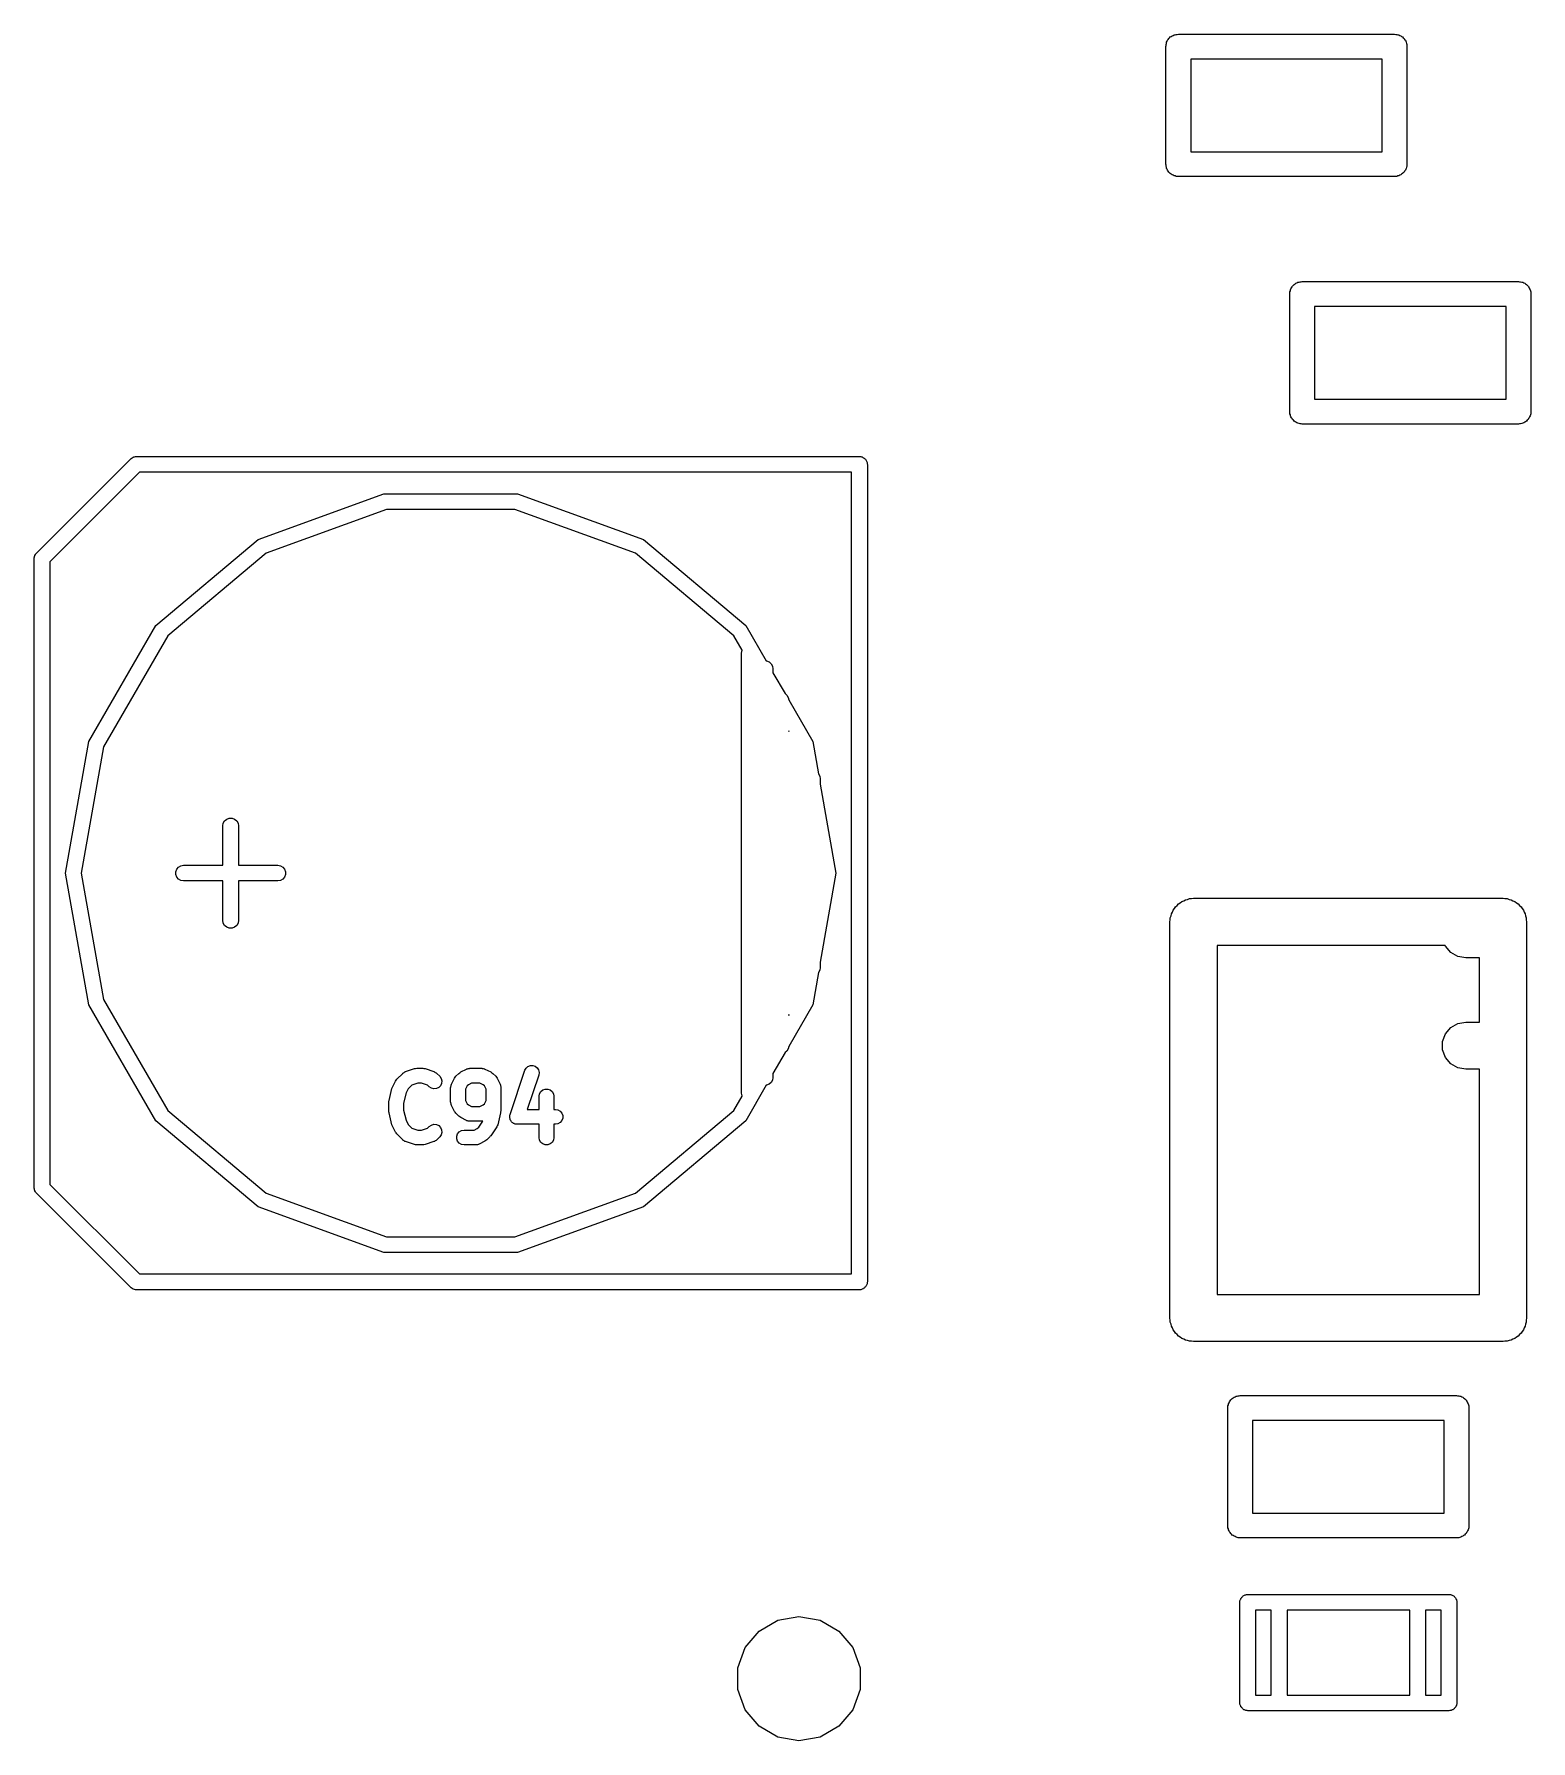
# Model space of a CAD drawing. Extents: x 10 to 287, y -200 to -10.
# Drawn here: x 113.09 to 125.19, y -122.33 to -108.54 of the extents above; entities that cross this region are included whole.
import ezdxf

# ---------------------------------------------------------------- set-up
doc = ezdxf.new("R2010")
doc.units = 0
doc.header["$MEASUREMENT"] = 0
doc.layers.add('BLACK', color=7, linetype='CONTINUOUS')

msp = doc.modelspace()

# ---------------------------------------------------------------- linework, layer by layer
at = {"layer": 'Black'}
for p, q in [((122.236, -108.638), (122.238, -108.63)), ((122.236, -109.588), (122.236, -108.638)), ((122.238, -108.621), (122.241, -108.613)), ((122.238, -108.63), (122.238, -108.621)), ((122.241, -108.613), (122.242, -108.604)), ((122.242, -108.604), (122.247, -108.596)), ((122.247, -108.596), (122.25, -108.588)), ((122.25, -108.588), (122.255, -108.581)), ((122.255, -108.581), (122.26, -108.574)), ((122.26, -108.574), (122.266, -108.568)), ((122.266, -108.568), (122.272, -108.561)), ((122.272, -108.561), (122.28, -108.557)), ((122.28, -108.557), (122.286, -108.551)), ((122.286, -108.551), (122.295, -108.548)), ((122.295, -108.548), (122.302, -108.544)), ((122.302, -108.544), (122.311, -108.543)), ((122.311, -108.543), (122.319, -108.54)), ((122.319, -108.54), (122.328, -108.54)), ((122.328, -108.54), (122.337, -108.538)), ((122.337, -108.538), (124.084, -108.538)), ((124.084, -108.538), (124.093, -108.54)), ((124.093, -108.54), (124.102, -108.54)), ((124.102, -108.54), (124.11, -108.543)), ((124.11, -108.543), (124.118, -108.544)), ((124.118, -108.544), (124.126, -108.548)), ((124.126, -108.548), (124.134, -108.551)), ((124.134, -108.551), (124.141, -108.557)), ((124.141, -108.557), (124.149, -108.561)), ((124.149, -108.561), (124.154, -108.568)), ((124.154, -108.568), (124.161, -108.574)), ((124.161, -108.574), (124.165, -108.581)), ((124.165, -108.581), (124.171, -108.588)), ((124.171, -108.588), (124.174, -108.596)), ((124.174, -108.596), (124.178, -108.604)), ((124.178, -108.604), (124.18, -108.613)), ((124.18, -108.613), (124.183, -108.621)), ((124.183, -108.621), (124.183, -108.63)), ((124.183, -108.63), (124.184, -108.638)), ((124.184, -108.638), (124.184, -109.588)), ((122.437, -108.739), (122.437, -109.488)), ((123.984, -108.739), (122.437, -108.739)), ((123.984, -109.488), (123.984, -108.739)), ((122.238, -109.597), (122.236, -109.588)), ((122.238, -109.606), (122.238, -109.597)), ((122.241, -109.614), (122.238, -109.606)), ((122.242, -109.623), (122.241, -109.614)), ((122.437, -109.488), (123.984, -109.488)), ((124.18, -109.614), (124.178, -109.623)), ((124.183, -109.606), (124.18, -109.614)), ((124.184, -109.588), (124.183, -109.597)), ((124.183, -109.597), (124.183, -109.606)), ((122.247, -109.63), (122.242, -109.623)), ((122.25, -109.638), (122.247, -109.63)), ((122.255, -109.645), (122.25, -109.638)), ((122.26, -109.653), (122.255, -109.645)), ((122.266, -109.658), (122.26, -109.653)), ((122.272, -109.665), (122.266, -109.658)), ((122.28, -109.67), (122.272, -109.665)), ((122.286, -109.675), (122.28, -109.67)), ((122.295, -109.678), (122.286, -109.675)), ((122.302, -109.683), (122.295, -109.678)), ((122.311, -109.684), (122.302, -109.683)), ((122.319, -109.687), (122.311, -109.684)), ((122.328, -109.687), (122.319, -109.687)), ((122.337, -109.689), (122.328, -109.687)), ((124.084, -109.689), (122.337, -109.689)), ((124.093, -109.687), (124.084, -109.689)), ((124.102, -109.687), (124.093, -109.687)), ((124.11, -109.684), (124.102, -109.687)), ((124.118, -109.683), (124.11, -109.684)), ((124.126, -109.678), (124.118, -109.683)), ((124.134, -109.675), (124.126, -109.678)), ((124.141, -109.67), (124.134, -109.675)), ((124.149, -109.665), (124.141, -109.67)), ((124.154, -109.658), (124.149, -109.665)), ((124.161, -109.653), (124.154, -109.658)), ((124.165, -109.645), (124.161, -109.653)), ((124.171, -109.638), (124.165, -109.645)), ((124.174, -109.63), (124.171, -109.638)), ((124.178, -109.623), (124.174, -109.63)), ((123.256, -110.58), (123.26, -110.573)), ((123.26, -110.573), (123.267, -110.567)), ((123.267, -110.567), (123.273, -110.56)), ((123.273, -110.56), (123.28, -110.556)), ((123.28, -110.556), (123.287, -110.55)), ((123.287, -110.55), (123.295, -110.547)), ((123.295, -110.547), (123.303, -110.543)), ((123.303, -110.543), (123.312, -110.542)), ((123.312, -110.542), (123.32, -110.539)), ((123.32, -110.539), (123.329, -110.539)), ((123.329, -110.539), (123.337, -110.537)), ((123.337, -110.537), (125.085, -110.537)), ((125.085, -110.537), (125.093, -110.539)), ((125.093, -110.539), (125.102, -110.539)), ((125.102, -110.539), (125.111, -110.542)), ((125.111, -110.542), (125.119, -110.543)), ((125.119, -110.543), (125.127, -110.547)), ((125.127, -110.547), (125.135, -110.55)), ((125.135, -110.55), (125.142, -110.556)), ((125.142, -110.556), (125.149, -110.56)), ((125.149, -110.56), (125.155, -110.567)), ((125.155, -110.567), (125.162, -110.573)), ((125.162, -110.573), (125.166, -110.58)), ((123.237, -110.637), (123.239, -110.629)), ((123.237, -111.587), (123.237, -110.637)), ((123.239, -110.62), (123.242, -110.612)), ((123.239, -110.629), (123.239, -110.62)), ((123.242, -110.612), (123.243, -110.603)), ((123.243, -110.603), (123.247, -110.595)), ((123.247, -110.595), (123.25, -110.587)), ((123.25, -110.587), (123.256, -110.58)), ((125.166, -110.58), (125.172, -110.587)), ((125.172, -110.587), (125.175, -110.595)), ((125.175, -110.595), (125.179, -110.603)), ((125.179, -110.603), (125.181, -110.612)), ((125.181, -110.612), (125.184, -110.62)), ((125.184, -110.62), (125.184, -110.629)), ((125.184, -110.629), (125.185, -110.637)), ((125.185, -110.637), (125.185, -111.587)), ((123.438, -110.738), (123.438, -111.487)), ((124.985, -110.738), (123.438, -110.738)), ((124.985, -111.487), (124.985, -110.738)), ((123.438, -111.487), (124.985, -111.487)), ((123.239, -111.596), (123.237, -111.587)), ((123.239, -111.605), (123.239, -111.596)), ((123.242, -111.613), (123.239, -111.605)), ((123.243, -111.622), (123.242, -111.613)), ((123.247, -111.629), (123.243, -111.622)), ((123.25, -111.637), (123.247, -111.629)), ((123.256, -111.644), (123.25, -111.637)), ((123.26, -111.652), (123.256, -111.644)), ((123.267, -111.657), (123.26, -111.652)), ((123.273, -111.664), (123.267, -111.657)), ((123.28, -111.669), (123.273, -111.664)), ((123.287, -111.674), (123.28, -111.669)), ((123.295, -111.677), (123.287, -111.674)), ((123.303, -111.682), (123.295, -111.677)), ((123.312, -111.683), (123.303, -111.682)), ((125.119, -111.682), (125.111, -111.683)), ((125.127, -111.677), (125.119, -111.682)), ((125.135, -111.674), (125.127, -111.677)), ((125.142, -111.669), (125.135, -111.674)), ((125.149, -111.664), (125.142, -111.669)), ((125.155, -111.657), (125.149, -111.664)), ((125.162, -111.652), (125.155, -111.657)), ((125.166, -111.644), (125.162, -111.652)), ((125.172, -111.637), (125.166, -111.644)), ((125.175, -111.629), (125.172, -111.637)), ((125.179, -111.622), (125.175, -111.629)), ((125.181, -111.613), (125.179, -111.622)), ((125.184, -111.605), (125.181, -111.613)), ((125.185, -111.587), (125.184, -111.596)), ((125.184, -111.596), (125.184, -111.605)), ((123.32, -111.686), (123.312, -111.683)), ((123.329, -111.686), (123.32, -111.686)), ((123.337, -111.688), (123.329, -111.686)), ((125.085, -111.688), (123.337, -111.688)), ((125.093, -111.686), (125.085, -111.688)), ((125.102, -111.686), (125.093, -111.686)), ((125.111, -111.683), (125.102, -111.686)), ((113.885, -111.961), (113.892, -111.956)), ((113.892, -111.956), (113.895, -111.956)), ((113.895, -111.956), (113.897, -111.954)), ((113.897, -111.954), (113.905, -111.953)), ((113.905, -111.953), (113.913, -111.951)), ((113.913, -111.951), (113.916, -111.951)), ((113.916, -111.951), (113.919, -111.95)), ((113.919, -111.95), (119.761, -111.95)), ((119.761, -111.95), (119.766, -111.951)), ((119.766, -111.951), (119.772, -111.951)), ((119.772, -111.951), (119.777, -111.953)), ((119.777, -111.953), (119.783, -111.954)), ((119.783, -111.954), (119.788, -111.957)), ((119.788, -111.957), (119.793, -111.959)), ((113.112, -112.731), (113.874, -111.969)), ((113.945, -112.078), (113.221, -112.802)), ((113.874, -111.969), (113.876, -111.967)), ((113.876, -111.967), (113.878, -111.965)), ((113.878, -111.965), (113.885, -111.961)), ((119.697, -112.078), (113.945, -112.078)), ((119.697, -118.554), (119.697, -112.078)), ((119.793, -111.959), (119.797, -111.963)), ((119.797, -111.963), (119.802, -111.965)), ((119.802, -111.965), (119.805, -111.97)), ((119.805, -111.97), (119.81, -111.973)), ((119.81, -111.973), (119.812, -111.978)), ((119.812, -111.978), (119.816, -111.982)), ((119.816, -111.982), (119.818, -111.987)), ((119.818, -111.987), (119.821, -111.992)), ((119.821, -111.992), (119.822, -111.998)), ((119.822, -111.998), (119.824, -112.003)), ((119.824, -112.003), (119.824, -112.009)), ((119.824, -112.009), (119.825, -112.014)), ((119.825, -112.014), (119.825, -118.618)), ((114.903, -112.621), (115.919, -112.252)), ((115.919, -112.252), (116.999, -112.252)), ((116.999, -112.252), (118.015, -112.621)), ((115.941, -112.377), (114.967, -112.731)), ((116.977, -112.377), (115.941, -112.377)), ((117.951, -112.731), (116.977, -112.377)), ((114.075, -113.316), (114.903, -112.621)), ((118.015, -112.621), (118.843, -113.316)), ((113.093, -112.776), (113.094, -112.773)), ((113.093, -117.856), (113.093, -112.776)), ((113.094, -112.77), (113.096, -112.762)), ((113.094, -112.773), (113.094, -112.77)), ((113.096, -112.762), (113.097, -112.754)), ((113.097, -112.754), (113.099, -112.752)), ((113.099, -112.749), (113.104, -112.742)), ((113.099, -112.752), (113.099, -112.749)), ((113.104, -112.742), (113.108, -112.735)), ((113.108, -112.735), (113.11, -112.733)), ((113.11, -112.733), (113.112, -112.731)), ((114.967, -112.731), (114.173, -113.398)), ((118.745, -113.398), (117.951, -112.731)), ((113.221, -112.802), (113.221, -117.83)), ((113.535, -114.252), (114.075, -113.316)), ((118.843, -113.316), (119.008, -113.602)), ((114.173, -113.398), (113.654, -114.295)), ((118.813, -113.515), (118.745, -113.398)), ((118.808, -113.538), (118.812, -113.516)), ((118.808, -117.094), (118.808, -113.538)), ((118.812, -113.516), (118.813, -113.515)), ((119.008, -113.602), (119.01, -113.602)), ((119.01, -113.602), (119.031, -113.61)), ((119.031, -113.61), (119.048, -113.624)), ((119.048, -113.624), (119.059, -113.643)), ((119.059, -113.643), (119.062, -113.665)), ((119.062, -113.665), (119.062, -113.697)), ((119.062, -113.697), (119.16, -113.866)), ((119.16, -113.866), (119.175, -113.878)), ((119.175, -113.878), (119.186, -113.897)), ((119.186, -113.897), (119.189, -113.916)), ((119.189, -113.916), (119.383, -114.252)), ((113.347, -115.316), (113.535, -114.252)), ((113.654, -114.295), (113.474, -115.316)), ((119.19, -114.168), (119.189, -114.167)), ((119.189, -114.167), (119.189, -114.173)), ((119.189, -114.173), (119.19, -114.168)), ((119.383, -114.252), (119.429, -114.514)), ((119.429, -114.514), (119.44, -114.532)), ((119.44, -114.532), (119.444, -114.554)), ((119.444, -114.554), (119.444, -114.596)), ((119.444, -114.596), (119.57, -115.316)), ((114.617, -114.935), (114.621, -114.913)), ((114.617, -115.252), (114.617, -114.935)), ((114.621, -114.913), (114.632, -114.894)), ((114.632, -114.894), (114.649, -114.88)), ((114.649, -114.88), (114.67, -114.872)), ((114.67, -114.872), (114.692, -114.872)), ((114.692, -114.872), (114.713, -114.88)), ((114.713, -114.88), (114.73, -114.894)), ((114.73, -114.894), (114.741, -114.913)), ((114.741, -114.913), (114.744, -114.935)), ((114.744, -114.935), (114.744, -115.252)), ((114.245, -115.284), (114.259, -115.267)), ((114.259, -115.267), (114.278, -115.256)), ((114.278, -115.256), (114.3, -115.252)), ((114.3, -115.252), (114.617, -115.252)), ((114.744, -115.252), (115.062, -115.252)), ((115.062, -115.252), (115.084, -115.256)), ((115.084, -115.256), (115.103, -115.267)), ((115.103, -115.267), (115.117, -115.284)), ((113.535, -116.38), (113.347, -115.316)), ((113.474, -115.316), (113.654, -116.337)), ((114.237, -115.305), (114.245, -115.284)), ((114.237, -115.327), (114.237, -115.305)), ((114.245, -115.348), (114.237, -115.327)), ((114.259, -115.365), (114.245, -115.348)), ((114.278, -115.376), (114.259, -115.365)), ((114.3, -115.379), (114.278, -115.376)), ((114.617, -115.379), (114.3, -115.379)), ((114.617, -115.697), (114.617, -115.379)), ((115.062, -115.379), (114.744, -115.379)), ((114.744, -115.379), (114.744, -115.697)), ((115.084, -115.376), (115.062, -115.379)), ((115.103, -115.365), (115.084, -115.376)), ((115.117, -115.348), (115.103, -115.365)), ((115.117, -115.284), (115.125, -115.305)), ((115.125, -115.327), (115.117, -115.348)), ((115.125, -115.305), (115.125, -115.327)), ((119.57, -115.316), (119.444, -116.036)), ((122.365, -115.545), (122.38, -115.539)), ((122.38, -115.539), (122.395, -115.531)), ((122.395, -115.531), (122.411, -115.528)), ((122.411, -115.528), (122.427, -115.522)), ((122.427, -115.522), (122.444, -115.522)), ((122.444, -115.522), (122.46, -115.519)), ((122.46, -115.519), (124.96, -115.519)), ((124.96, -115.519), (124.976, -115.522)), ((124.976, -115.522), (124.993, -115.522)), ((124.993, -115.522), (125.009, -115.528)), ((125.009, -115.528), (125.025, -115.531)), ((125.025, -115.531), (125.04, -115.539)), ((125.04, -115.539), (125.055, -115.545)), ((122.272, -115.677), (122.278, -115.661)), ((122.272, -115.694), (122.272, -115.677)), ((122.278, -115.661), (122.281, -115.645)), ((122.281, -115.645), (122.289, -115.63)), ((122.289, -115.63), (122.295, -115.615)), ((122.295, -115.615), (122.306, -115.602)), ((122.306, -115.602), (122.314, -115.588)), ((122.314, -115.588), (122.327, -115.577)), ((122.327, -115.577), (122.338, -115.564)), ((122.338, -115.564), (122.352, -115.556)), ((122.352, -115.556), (122.365, -115.545)), ((125.055, -115.545), (125.068, -115.556)), ((125.068, -115.556), (125.082, -115.564)), ((125.082, -115.564), (125.093, -115.577)), ((125.093, -115.577), (125.106, -115.588)), ((125.106, -115.588), (125.114, -115.602)), ((125.114, -115.602), (125.125, -115.615)), ((125.125, -115.615), (125.131, -115.63)), ((125.131, -115.63), (125.139, -115.645)), ((125.139, -115.645), (125.142, -115.661)), ((125.142, -115.661), (125.148, -115.677)), ((125.148, -115.677), (125.148, -115.694)), ((114.621, -115.719), (114.617, -115.697)), ((114.632, -115.738), (114.621, -115.719)), ((114.649, -115.752), (114.632, -115.738)), ((114.67, -115.76), (114.649, -115.752)), ((114.692, -115.76), (114.67, -115.76)), ((114.713, -115.752), (114.692, -115.76)), ((114.73, -115.738), (114.713, -115.752)), ((114.741, -115.719), (114.73, -115.738)), ((114.744, -115.697), (114.741, -115.719)), ((122.269, -115.71), (122.272, -115.694)), ((122.269, -118.91), (122.269, -115.71)), ((125.148, -115.694), (125.15, -115.71)), ((125.15, -115.71), (125.15, -115.81)), ((125.15, -115.81), (125.15, -116.71)), ((122.65, -115.9), (122.65, -118.719)), ((124.493, -115.9), (122.65, -115.9)), ((124.495, -115.905), (124.493, -115.9)), ((124.538, -115.956), (124.495, -115.905)), ((124.595, -115.989), (124.538, -115.956)), ((119.444, -116.078), (119.44, -116.1)), ((119.444, -116.036), (119.444, -116.078)), ((124.66, -116), (124.595, -115.989)), ((124.769, -116), (124.66, -116)), ((124.769, -116.519), (124.769, -116)), ((119.429, -116.118), (119.383, -116.38)), ((119.44, -116.1), (119.429, -116.118)), ((113.654, -116.337), (114.173, -117.234)), ((114.075, -117.316), (113.535, -116.38)), ((119.383, -116.38), (119.189, -116.716)), ((119.19, -116.464), (119.189, -116.459)), ((119.189, -116.459), (119.189, -116.465)), ((119.189, -116.465), (119.19, -116.464)), ((124.472, -116.677), (124.495, -116.615)), ((124.495, -116.615), (124.538, -116.564)), ((124.538, -116.564), (124.595, -116.531)), ((124.595, -116.531), (124.66, -116.519)), ((124.66, -116.519), (124.769, -116.519)), ((119.16, -116.766), (119.062, -116.935)), ((119.175, -116.754), (119.16, -116.766)), ((119.186, -116.735), (119.175, -116.754)), ((119.189, -116.716), (119.186, -116.735)), ((124.472, -116.743), (124.472, -116.677)), ((124.495, -116.805), (124.472, -116.743)), ((125.15, -116.71), (125.15, -117.91)), ((116.082, -116.926), (116.088, -116.922)), ((116.088, -116.922), (116.091, -116.921)), ((116.091, -116.921), (116.094, -116.919)), ((116.094, -116.919), (116.165, -116.895)), ((116.165, -116.895), (116.175, -116.894)), ((116.175, -116.894), (116.184, -116.892)), ((116.184, -116.892), (116.232, -116.892)), ((116.232, -116.892), (116.241, -116.894)), ((116.241, -116.894), (116.251, -116.895)), ((116.251, -116.895), (116.322, -116.919)), ((116.322, -116.919), (116.325, -116.921)), ((116.325, -116.921), (116.329, -116.922)), ((116.329, -116.922), (116.334, -116.926)), ((116.531, -116.928), (116.539, -116.922)), ((116.539, -116.922), (116.587, -116.899)), ((116.587, -116.899), (116.59, -116.898)), ((116.59, -116.898), (116.593, -116.896)), ((116.593, -116.896), (116.6, -116.895)), ((116.6, -116.895), (116.606, -116.893)), ((116.606, -116.893), (116.61, -116.893)), ((116.61, -116.893), (116.613, -116.892)), ((116.613, -116.892), (116.709, -116.892)), ((116.709, -116.892), (116.712, -116.893)), ((116.712, -116.893), (116.715, -116.893)), ((116.715, -116.893), (116.722, -116.895)), ((116.722, -116.895), (116.729, -116.896)), ((116.729, -116.896), (116.732, -116.898)), ((116.732, -116.898), (116.735, -116.899)), ((116.735, -116.899), (116.783, -116.922)), ((116.783, -116.922), (116.791, -116.928)), ((116.938, -117.267), (117.057, -116.909)), ((117.057, -116.909), (117.067, -116.891)), ((117.067, -116.891), (117.082, -116.877)), ((117.082, -116.877), (117.102, -116.87)), ((117.102, -116.87), (117.122, -116.869)), ((117.122, -116.869), (117.142, -116.876)), ((117.142, -116.876), (117.158, -116.889)), ((117.158, -116.889), (117.169, -116.906)), ((117.169, -116.906), (117.173, -116.927)), ((124.538, -116.856), (124.495, -116.805)), ((124.595, -116.889), (124.538, -116.856)), ((124.66, -116.9), (124.595, -116.889)), ((124.769, -116.9), (124.66, -116.9)), ((124.769, -117.91), (124.769, -116.9)), ((115.96, -117.152), (115.983, -117.057)), ((115.983, -117.057), (115.986, -117.051)), ((115.986, -117.051), (115.988, -117.044)), ((115.988, -117.044), (116.012, -116.997)), ((116.012, -116.997), (116.018, -116.989)), ((116.018, -116.989), (116.023, -116.981)), ((116.023, -116.981), (116.071, -116.934)), ((116.071, -116.934), (116.073, -116.932)), ((116.073, -116.932), (116.076, -116.929)), ((116.076, -116.929), (116.082, -116.926)), ((116.114, -117.059), (116.098, -117.092)), ((116.145, -117.028), (116.114, -117.059)), ((116.194, -117.012), (116.145, -117.028)), ((116.222, -117.012), (116.194, -117.012)), ((116.271, -117.028), (116.222, -117.012)), ((116.285, -117.042), (116.271, -117.028)), ((116.302, -117.054), (116.285, -117.042)), ((116.322, -117.059), (116.302, -117.054)), ((116.343, -117.057), (116.322, -117.059)), ((116.334, -116.926), (116.341, -116.929)), ((116.341, -116.929), (116.343, -116.932)), ((116.343, -116.932), (116.346, -116.934)), ((116.362, -117.049), (116.343, -117.057)), ((116.346, -116.934), (116.37, -116.957)), ((116.376, -117.034), (116.362, -117.049)), ((116.37, -116.957), (116.381, -116.974)), ((116.385, -117.015), (116.376, -117.034)), ((116.381, -116.974), (116.387, -116.994)), ((116.387, -116.994), (116.385, -117.015)), ((116.458, -117.047), (116.459, -117.044)), ((116.458, -117.166), (116.458, -117.047)), ((116.459, -117.04), (116.461, -117.034)), ((116.459, -117.044), (116.459, -117.04)), ((116.461, -117.034), (116.462, -117.027)), ((116.462, -117.027), (116.464, -117.024)), ((116.464, -117.024), (116.465, -117.021)), ((116.465, -117.021), (116.488, -116.973)), ((116.488, -116.973), (116.494, -116.965)), ((116.494, -116.965), (116.5, -116.957)), ((116.5, -116.957), (116.523, -116.934)), ((116.523, -116.934), (116.531, -116.928)), ((116.591, -117.035), (116.578, -117.061)), ((116.601, -117.025), (116.591, -117.035)), ((116.627, -117.012), (116.601, -117.025)), ((116.694, -117.012), (116.627, -117.012)), ((116.721, -117.025), (116.694, -117.012)), ((116.731, -117.035), (116.721, -117.025)), ((116.744, -117.061), (116.731, -117.035)), ((116.791, -116.928), (116.798, -116.934)), ((116.798, -116.934), (116.822, -116.957)), ((116.822, -116.957), (116.828, -116.965)), ((116.828, -116.965), (116.833, -116.973)), ((116.833, -116.973), (116.857, -117.021)), ((116.857, -117.021), (116.858, -117.024)), ((116.858, -117.024), (116.86, -117.027)), ((116.86, -117.027), (116.861, -117.034)), ((116.861, -117.034), (116.863, -117.04)), ((116.863, -117.04), (116.863, -117.044)), ((116.863, -117.044), (116.864, -117.047)), ((116.864, -117.047), (116.864, -117.238)), ((117.17, -116.947), (117.077, -117.226)), ((117.173, -116.927), (117.17, -116.947)), ((117.203, -117.067), (117.222, -117.06)), ((117.222, -117.06), (117.243, -117.06)), ((117.243, -117.06), (117.263, -117.067)), ((119.008, -117.03), (118.843, -117.316)), ((119.01, -117.03), (119.008, -117.03)), ((119.031, -117.022), (119.01, -117.03)), ((119.048, -117.008), (119.031, -117.022)), ((119.059, -116.989), (119.048, -117.008)), ((119.062, -116.967), (119.059, -116.989)), ((119.062, -116.935), (119.062, -116.967)), ((115.958, -117.166), (115.959, -117.159)), ((115.958, -117.238), (115.958, -117.166)), ((115.959, -117.159), (115.96, -117.152)), ((116.098, -117.092), (116.077, -117.174)), ((116.077, -117.174), (116.077, -117.231)), ((116.459, -117.17), (116.458, -117.166)), ((116.459, -117.173), (116.459, -117.17)), ((116.461, -117.18), (116.459, -117.173)), ((116.462, -117.187), (116.461, -117.18)), ((116.464, -117.19), (116.462, -117.187)), ((116.465, -117.193), (116.464, -117.19)), ((116.488, -117.241), (116.465, -117.193)), ((116.578, -117.061), (116.578, -117.152)), ((116.578, -117.152), (116.591, -117.179)), ((116.591, -117.179), (116.601, -117.189)), ((116.601, -117.189), (116.627, -117.202)), ((116.694, -117.202), (116.721, -117.189)), ((116.721, -117.189), (116.731, -117.179)), ((116.731, -117.179), (116.744, -117.152)), ((116.744, -117.152), (116.744, -117.061)), ((117.173, -117.119), (117.177, -117.098)), ((117.173, -117.226), (117.173, -117.119)), ((117.177, -117.098), (117.187, -117.08)), ((117.187, -117.08), (117.203, -117.067)), ((117.263, -117.067), (117.279, -117.08)), ((117.279, -117.08), (117.289, -117.098)), ((117.289, -117.098), (117.292, -117.119)), ((117.292, -117.119), (117.292, -117.226)), ((118.745, -117.234), (118.813, -117.117)), ((118.812, -117.116), (118.808, -117.094)), ((118.813, -117.117), (118.812, -117.116)), ((114.903, -118.011), (114.075, -117.316)), ((114.173, -117.234), (114.967, -117.901)), ((115.959, -117.245), (115.958, -117.238)), ((115.96, -117.252), (115.959, -117.245)), ((115.983, -117.348), (115.96, -117.252)), ((116.077, -117.231), (116.098, -117.312)), ((116.098, -117.312), (116.114, -117.346)), ((116.494, -117.248), (116.488, -117.241)), ((116.5, -117.256), (116.494, -117.248)), ((116.523, -117.28), (116.5, -117.256)), ((116.531, -117.286), (116.523, -117.28)), ((116.539, -117.291), (116.531, -117.286)), ((116.587, -117.315), (116.539, -117.291)), ((116.59, -117.316), (116.587, -117.315)), ((116.593, -117.318), (116.59, -117.316)), ((116.6, -117.319), (116.593, -117.318)), ((116.606, -117.321), (116.6, -117.319)), ((116.61, -117.321), (116.606, -117.321)), ((116.613, -117.321), (116.61, -117.321)), ((116.709, -117.321), (116.613, -117.321)), ((116.627, -117.202), (116.694, -117.202)), ((116.686, -117.367), (116.717, -117.321)), ((116.712, -117.321), (116.709, -117.321)), ((116.715, -117.321), (116.712, -117.321)), ((116.717, -117.321), (116.715, -117.321)), ((116.862, -117.252), (116.838, -117.348)), ((116.864, -117.238), (116.862, -117.245)), ((116.862, -117.245), (116.862, -117.252)), ((116.935, -117.287), (116.936, -117.281)), ((116.936, -117.292), (116.935, -117.287)), ((116.936, -117.275), (116.937, -117.271)), ((116.936, -117.281), (116.936, -117.275)), ((116.936, -117.296), (116.936, -117.292)), ((116.938, -117.302), (116.936, -117.296)), ((116.937, -117.271), (116.938, -117.267)), ((116.939, -117.308), (116.938, -117.302)), ((116.941, -117.311), (116.939, -117.308)), ((116.943, -117.315), (116.941, -117.311)), ((116.947, -117.32), (116.943, -117.315)), ((116.95, -117.325), (116.947, -117.32)), ((116.953, -117.328), (116.95, -117.325)), ((116.956, -117.331), (116.953, -117.328)), ((116.961, -117.334), (116.956, -117.331)), ((116.966, -117.338), (116.961, -117.334)), ((117.077, -117.226), (117.173, -117.226)), ((117.292, -117.226), (117.304, -117.226)), ((117.304, -117.226), (117.325, -117.229)), ((117.325, -117.229), (117.343, -117.24)), ((117.343, -117.331), (117.325, -117.342)), ((117.343, -117.24), (117.356, -117.256)), ((117.356, -117.315), (117.343, -117.331)), ((117.356, -117.256), (117.363, -117.275)), ((117.363, -117.296), (117.356, -117.315)), ((117.363, -117.275), (117.363, -117.296)), ((117.951, -117.901), (118.745, -117.234)), ((118.843, -117.316), (118.015, -118.011)), ((115.986, -117.354), (115.983, -117.348)), ((115.988, -117.36), (115.986, -117.354)), ((116.012, -117.408), (115.988, -117.36)), ((116.018, -117.415), (116.012, -117.408)), ((116.023, -117.423), (116.018, -117.415)), ((116.071, -117.471), (116.023, -117.423)), ((116.073, -117.473), (116.071, -117.471)), ((116.076, -117.475), (116.073, -117.473)), ((116.114, -117.346), (116.145, -117.376)), ((116.145, -117.376), (116.194, -117.393)), ((116.194, -117.393), (116.222, -117.393)), ((116.222, -117.393), (116.271, -117.376)), ((116.271, -117.376), (116.285, -117.362)), ((116.285, -117.362), (116.302, -117.351)), ((116.302, -117.351), (116.322, -117.345)), ((116.322, -117.345), (116.343, -117.347)), ((116.343, -117.473), (116.341, -117.475)), ((116.343, -117.347), (116.362, -117.356)), ((116.346, -117.471), (116.343, -117.473)), ((116.37, -117.447), (116.346, -117.471)), ((116.362, -117.356), (116.376, -117.37)), ((116.381, -117.43), (116.37, -117.447)), ((116.376, -117.37), (116.385, -117.389)), ((116.387, -117.41), (116.381, -117.43)), ((116.385, -117.389), (116.387, -117.41)), ((116.507, -117.442), (116.514, -117.423)), ((116.507, -117.463), (116.507, -117.442)), ((116.514, -117.482), (116.507, -117.463)), ((116.514, -117.423), (116.527, -117.407)), ((116.527, -117.407), (116.545, -117.396)), ((116.545, -117.396), (116.566, -117.393)), ((116.566, -117.393), (116.647, -117.393)), ((116.647, -117.393), (116.673, -117.379)), ((116.673, -117.379), (116.686, -117.367)), ((116.751, -117.471), (116.743, -117.476)), ((116.775, -117.447), (116.751, -117.471)), ((116.778, -117.442), (116.775, -117.447)), ((116.782, -117.438), (116.778, -117.442)), ((116.83, -117.366), (116.782, -117.438)), ((116.834, -117.357), (116.83, -117.366)), ((116.838, -117.348), (116.834, -117.357)), ((116.97, -117.339), (116.966, -117.338)), ((116.974, -117.342), (116.97, -117.339)), ((116.98, -117.343), (116.974, -117.342)), ((116.986, -117.345), (116.98, -117.343)), ((116.99, -117.344), (116.986, -117.345)), ((116.994, -117.345), (116.99, -117.344)), ((117.173, -117.345), (116.994, -117.345)), ((117.173, -117.452), (117.173, -117.345)), ((117.177, -117.473), (117.173, -117.452)), ((117.187, -117.491), (117.177, -117.473)), ((117.289, -117.473), (117.279, -117.491)), ((117.292, -117.452), (117.289, -117.473)), ((117.304, -117.345), (117.292, -117.345)), ((117.292, -117.345), (117.292, -117.452)), ((117.325, -117.342), (117.304, -117.345)), ((116.082, -117.479), (116.076, -117.475)), ((116.088, -117.483), (116.082, -117.479)), ((116.091, -117.484), (116.088, -117.483)), ((116.094, -117.485), (116.091, -117.484)), ((116.165, -117.509), (116.094, -117.485)), ((116.175, -117.51), (116.165, -117.509)), ((116.184, -117.512), (116.175, -117.51)), ((116.232, -117.512), (116.184, -117.512)), ((116.241, -117.51), (116.232, -117.512)), ((116.251, -117.509), (116.241, -117.51)), ((116.322, -117.485), (116.251, -117.509)), ((116.325, -117.484), (116.322, -117.485)), ((116.329, -117.483), (116.325, -117.484)), ((116.334, -117.479), (116.329, -117.483)), ((116.341, -117.475), (116.334, -117.479)), ((116.527, -117.498), (116.514, -117.482)), ((116.545, -117.508), (116.527, -117.498)), ((116.566, -117.512), (116.545, -117.508)), ((116.661, -117.512), (116.566, -117.512)), ((116.664, -117.511), (116.661, -117.512)), ((116.668, -117.512), (116.664, -117.511)), ((116.674, -117.51), (116.668, -117.512)), ((116.681, -117.508), (116.674, -117.51)), ((116.684, -117.507), (116.681, -117.508)), ((116.688, -117.506), (116.684, -117.507)), ((116.735, -117.482), (116.688, -117.506)), ((116.743, -117.476), (116.735, -117.482)), ((117.203, -117.504), (117.187, -117.491)), ((117.222, -117.511), (117.203, -117.504)), ((117.243, -117.511), (117.222, -117.511)), ((117.263, -117.504), (117.243, -117.511)), ((117.279, -117.491), (117.263, -117.504)), ((113.094, -117.859), (113.093, -117.856)), ((113.094, -117.862), (113.094, -117.859)), ((113.096, -117.87), (113.094, -117.862)), ((113.097, -117.878), (113.096, -117.87)), ((113.099, -117.88), (113.097, -117.878)), ((113.099, -117.883), (113.099, -117.88)), ((113.104, -117.89), (113.099, -117.883)), ((113.221, -117.83), (113.945, -118.554)), ((113.108, -117.897), (113.104, -117.89)), ((113.11, -117.899), (113.108, -117.897)), ((113.112, -117.901), (113.11, -117.899)), ((113.874, -118.663), (113.112, -117.901)), ((115.919, -118.38), (114.903, -118.011)), ((114.967, -117.901), (115.941, -118.255)), ((116.977, -118.255), (117.951, -117.901)), ((118.015, -118.011), (116.999, -118.38)), ((124.769, -118.719), (124.769, -117.91)), ((125.15, -117.91), (125.15, -118.81)), ((115.941, -118.255), (116.977, -118.255)), ((116.999, -118.38), (115.919, -118.38)), ((113.945, -118.554), (119.697, -118.554)), ((113.876, -118.665), (113.874, -118.663)), ((113.878, -118.667), (113.876, -118.665)), ((113.885, -118.671), (113.878, -118.667)), ((113.892, -118.676), (113.885, -118.671)), ((113.895, -118.676), (113.892, -118.676)), ((113.897, -118.678), (113.895, -118.676)), ((113.905, -118.679), (113.897, -118.678)), ((113.913, -118.681), (113.905, -118.679)), ((113.916, -118.681), (113.913, -118.681)), ((113.919, -118.681), (113.916, -118.681)), ((119.761, -118.681), (113.919, -118.681)), ((119.766, -118.681), (119.761, -118.681)), ((119.772, -118.681), (119.766, -118.681)), ((119.777, -118.679), (119.772, -118.681)), ((119.783, -118.678), (119.777, -118.679)), ((119.788, -118.675), (119.783, -118.678)), ((119.793, -118.673), (119.788, -118.675)), ((119.797, -118.669), (119.793, -118.673)), ((119.802, -118.667), (119.797, -118.669)), ((119.805, -118.662), (119.802, -118.667)), ((119.81, -118.659), (119.805, -118.662)), ((119.812, -118.654), (119.81, -118.659)), ((119.816, -118.65), (119.812, -118.654)), ((119.818, -118.645), (119.816, -118.65)), ((119.821, -118.64), (119.818, -118.645)), ((119.822, -118.634), (119.821, -118.64)), ((119.824, -118.629), (119.822, -118.634)), ((119.825, -118.618), (119.824, -118.623)), ((119.824, -118.623), (119.824, -118.629)), ((122.65, -118.719), (124.769, -118.719)), ((125.15, -118.81), (125.15, -118.91)), ((122.272, -118.926), (122.269, -118.91)), ((122.272, -118.943), (122.272, -118.926)), ((122.278, -118.959), (122.272, -118.943)), ((122.281, -118.975), (122.278, -118.959)), ((122.289, -118.99), (122.281, -118.975)), ((122.295, -119.005), (122.289, -118.99)), ((125.131, -118.99), (125.125, -119.005)), ((125.139, -118.975), (125.131, -118.99)), ((125.142, -118.959), (125.139, -118.975)), ((125.148, -118.943), (125.142, -118.959)), ((125.15, -118.91), (125.148, -118.926)), ((125.148, -118.926), (125.148, -118.943)), ((122.306, -119.018), (122.295, -119.005)), ((122.314, -119.032), (122.306, -119.018)), ((122.327, -119.043), (122.314, -119.032)), ((122.338, -119.056), (122.327, -119.043)), ((122.352, -119.064), (122.338, -119.056)), ((122.365, -119.075), (122.352, -119.064)), ((122.38, -119.081), (122.365, -119.075)), ((122.395, -119.089), (122.38, -119.081)), ((122.411, -119.092), (122.395, -119.089)), ((122.427, -119.098), (122.411, -119.092)), ((122.444, -119.098), (122.427, -119.098)), ((122.46, -119.1), (122.444, -119.098)), ((124.96, -119.1), (122.46, -119.1)), ((124.976, -119.098), (124.96, -119.1)), ((124.993, -119.098), (124.976, -119.098)), ((125.009, -119.092), (124.993, -119.098)), ((125.025, -119.089), (125.009, -119.092)), ((125.04, -119.081), (125.025, -119.089)), ((125.055, -119.075), (125.04, -119.081)), ((125.068, -119.064), (125.055, -119.075)), ((125.082, -119.056), (125.068, -119.064)), ((125.093, -119.043), (125.082, -119.056)), ((125.106, -119.032), (125.093, -119.043)), ((125.114, -119.018), (125.106, -119.032)), ((125.125, -119.005), (125.114, -119.018)), ((122.803, -119.542), (122.811, -119.541)), ((122.811, -119.541), (122.82, -119.538)), ((122.82, -119.538), (122.828, -119.538)), ((122.828, -119.538), (122.837, -119.536)), ((122.837, -119.536), (124.584, -119.536)), ((124.584, -119.536), (124.593, -119.538)), ((124.593, -119.538), (124.602, -119.538)), ((124.602, -119.538), (124.61, -119.541)), ((124.61, -119.541), (124.619, -119.542)), ((122.737, -119.637), (122.738, -119.628)), ((122.737, -120.587), (122.737, -119.637)), ((122.738, -119.619), (122.741, -119.611)), ((122.738, -119.628), (122.738, -119.619)), ((122.741, -119.611), (122.743, -119.602)), ((122.743, -119.602), (122.747, -119.595)), ((122.747, -119.595), (122.75, -119.586)), ((122.75, -119.586), (122.756, -119.58)), ((122.756, -119.58), (122.76, -119.572)), ((122.76, -119.572), (122.767, -119.566)), ((122.767, -119.566), (122.772, -119.56)), ((122.772, -119.56), (122.78, -119.555)), ((122.78, -119.555), (122.787, -119.55)), ((122.787, -119.55), (122.795, -119.547)), ((122.795, -119.547), (122.803, -119.542)), ((124.619, -119.542), (124.626, -119.547)), ((124.626, -119.547), (124.635, -119.55)), ((124.635, -119.55), (124.641, -119.555)), ((124.641, -119.555), (124.649, -119.56)), ((124.649, -119.56), (124.655, -119.566)), ((124.655, -119.566), (124.661, -119.572)), ((124.661, -119.572), (124.666, -119.58)), ((124.666, -119.58), (124.671, -119.586)), ((124.671, -119.586), (124.674, -119.595)), ((124.674, -119.595), (124.679, -119.602)), ((124.679, -119.602), (124.68, -119.611)), ((124.68, -119.611), (124.683, -119.619)), ((124.683, -119.619), (124.683, -119.628)), ((124.683, -119.628), (124.685, -119.637)), ((124.685, -119.637), (124.685, -120.587)), ((122.937, -119.737), (122.937, -120.486)), ((124.484, -119.737), (122.937, -119.737)), ((124.484, -120.486), (124.484, -119.737)), ((122.937, -120.486), (124.484, -120.486)), ((122.738, -120.595), (122.737, -120.587)), ((122.738, -120.604), (122.738, -120.595)), ((122.741, -120.612), (122.738, -120.604)), ((122.743, -120.621), (122.741, -120.612)), ((122.747, -120.628), (122.743, -120.621)), ((122.75, -120.637), (122.747, -120.628)), ((122.756, -120.643), (122.75, -120.637)), ((122.76, -120.651), (122.756, -120.643)), ((124.666, -120.643), (124.661, -120.651)), ((124.671, -120.637), (124.666, -120.643)), ((124.674, -120.628), (124.671, -120.637)), ((124.679, -120.621), (124.674, -120.628)), ((124.68, -120.612), (124.679, -120.621)), ((124.683, -120.604), (124.68, -120.612)), ((124.685, -120.587), (124.683, -120.595)), ((124.683, -120.595), (124.683, -120.604)), ((122.767, -120.657), (122.76, -120.651)), ((122.772, -120.663), (122.767, -120.657)), ((122.78, -120.668), (122.772, -120.663)), ((122.787, -120.673), (122.78, -120.668)), ((122.795, -120.676), (122.787, -120.673)), ((122.803, -120.681), (122.795, -120.676)), ((122.811, -120.682), (122.803, -120.681)), ((122.82, -120.685), (122.811, -120.682)), ((122.828, -120.685), (122.82, -120.685)), ((122.837, -120.687), (122.828, -120.685)), ((124.584, -120.687), (122.837, -120.687)), ((124.593, -120.685), (124.584, -120.687)), ((124.602, -120.685), (124.593, -120.685)), ((124.61, -120.682), (124.602, -120.685)), ((124.619, -120.681), (124.61, -120.682)), ((124.626, -120.676), (124.619, -120.681)), ((124.635, -120.673), (124.626, -120.676)), ((124.641, -120.668), (124.635, -120.673)), ((124.649, -120.663), (124.641, -120.668)), ((124.655, -120.657), (124.649, -120.663)), ((124.661, -120.651), (124.655, -120.657)), ((122.835, -121.195), (122.837, -121.19)), ((122.835, -121.201), (122.835, -121.195)), ((122.837, -121.19), (122.838, -121.185)), ((122.838, -121.185), (122.841, -121.18)), ((122.841, -121.18), (122.843, -121.175)), ((122.843, -121.175), (122.846, -121.17)), ((122.846, -121.17), (122.849, -121.165)), ((122.849, -121.165), (122.854, -121.162)), ((122.854, -121.162), (122.857, -121.158)), ((122.857, -121.158), (122.862, -121.155)), ((122.862, -121.155), (122.866, -121.151)), ((122.866, -121.151), (122.871, -121.149)), ((122.871, -121.149), (122.876, -121.147)), ((122.876, -121.147), (122.882, -121.146)), ((122.882, -121.146), (122.887, -121.144)), ((122.887, -121.144), (122.892, -121.144)), ((122.892, -121.144), (122.898, -121.143)), ((122.898, -121.143), (124.523, -121.143)), ((124.523, -121.143), (124.529, -121.144)), ((124.529, -121.144), (124.535, -121.144)), ((124.535, -121.144), (124.54, -121.146)), ((124.54, -121.146), (124.545, -121.147)), ((124.545, -121.147), (124.55, -121.149)), ((124.55, -121.149), (124.555, -121.151)), ((124.555, -121.151), (124.56, -121.155)), ((124.56, -121.155), (124.564, -121.158)), ((124.564, -121.158), (124.568, -121.162)), ((124.568, -121.162), (124.572, -121.165)), ((124.572, -121.165), (124.575, -121.17)), ((124.575, -121.17), (124.578, -121.175)), ((124.578, -121.175), (124.58, -121.18)), ((124.58, -121.18), (124.583, -121.185)), ((124.583, -121.185), (124.584, -121.19)), ((124.584, -121.19), (124.586, -121.195)), ((124.586, -121.195), (124.586, -121.201)), ((119.101, -121.352), (119.272, -121.321)), ((119.272, -121.321), (119.444, -121.352)), ((122.834, -121.206), (122.835, -121.201)), ((122.834, -122.019), (122.834, -121.206)), ((122.961, -121.27), (122.961, -121.956)), ((123.088, -121.27), (122.961, -121.27)), ((123.088, -121.956), (123.088, -121.27)), ((123.215, -121.27), (123.215, -121.956)), ((124.206, -121.27), (123.215, -121.27)), ((124.206, -121.956), (124.206, -121.27)), ((124.333, -121.27), (124.333, -121.956)), ((124.46, -121.27), (124.333, -121.27)), ((124.46, -121.956), (124.46, -121.27)), ((124.586, -121.201), (124.587, -121.206)), ((124.587, -121.206), (124.587, -122.019)), ((118.838, -121.572), (118.95, -121.439)), ((118.95, -121.439), (119.101, -121.352)), ((119.444, -121.352), (119.595, -121.439)), ((119.595, -121.439), (119.707, -121.572)), ((118.778, -121.736), (118.838, -121.572)), ((119.707, -121.572), (119.767, -121.736)), ((118.778, -121.911), (118.778, -121.736)), ((119.767, -121.736), (119.767, -121.911)), ((118.838, -122.075), (118.778, -121.911)), ((119.767, -121.911), (119.707, -122.075)), ((122.835, -122.025), (122.834, -122.019)), ((122.961, -121.956), (123.088, -121.956)), ((123.215, -121.956), (124.206, -121.956)), ((124.333, -121.956), (124.46, -121.956)), ((124.587, -122.019), (124.586, -122.025)), ((118.95, -122.208), (118.838, -122.075)), ((119.707, -122.075), (119.595, -122.208)), ((122.835, -122.03), (122.835, -122.025)), ((122.837, -122.035), (122.835, -122.03)), ((122.838, -122.041), (122.837, -122.035)), ((122.841, -122.046), (122.838, -122.041)), ((122.843, -122.051), (122.841, -122.046)), ((122.846, -122.055), (122.843, -122.051)), ((122.849, -122.06), (122.846, -122.055)), ((122.854, -122.063), (122.849, -122.06)), ((122.857, -122.068), (122.854, -122.063)), ((122.862, -122.07), (122.857, -122.068)), ((122.866, -122.074), (122.862, -122.07)), ((122.871, -122.076), (122.866, -122.074)), ((122.876, -122.079), (122.871, -122.076)), ((122.882, -122.08), (122.876, -122.079)), ((122.887, -122.082), (122.882, -122.08)), ((122.892, -122.082), (122.887, -122.082)), ((122.898, -122.083), (122.892, -122.082)), ((124.523, -122.083), (122.898, -122.083)), ((124.529, -122.082), (124.523, -122.083)), ((124.535, -122.082), (124.529, -122.082)), ((124.54, -122.08), (124.535, -122.082)), ((124.545, -122.079), (124.54, -122.08)), ((124.55, -122.076), (124.545, -122.079)), ((124.555, -122.074), (124.55, -122.076)), ((124.56, -122.07), (124.555, -122.074)), ((124.564, -122.068), (124.56, -122.07)), ((124.568, -122.063), (124.564, -122.068)), ((124.572, -122.06), (124.568, -122.063)), ((124.575, -122.055), (124.572, -122.06)), ((124.578, -122.051), (124.575, -122.055)), ((124.58, -122.046), (124.578, -122.051)), ((124.583, -122.041), (124.58, -122.046)), ((124.584, -122.035), (124.583, -122.041)), ((124.586, -122.03), (124.584, -122.035)), ((124.586, -122.025), (124.586, -122.03)), ((119.101, -122.295), (118.95, -122.208)), ((119.272, -122.326), (119.101, -122.295)), ((119.444, -122.295), (119.272, -122.326)), ((119.595, -122.208), (119.444, -122.295))]:
    msp.add_line(p, q, dxfattribs=at)

doc.saveas('drawing.dxf')
